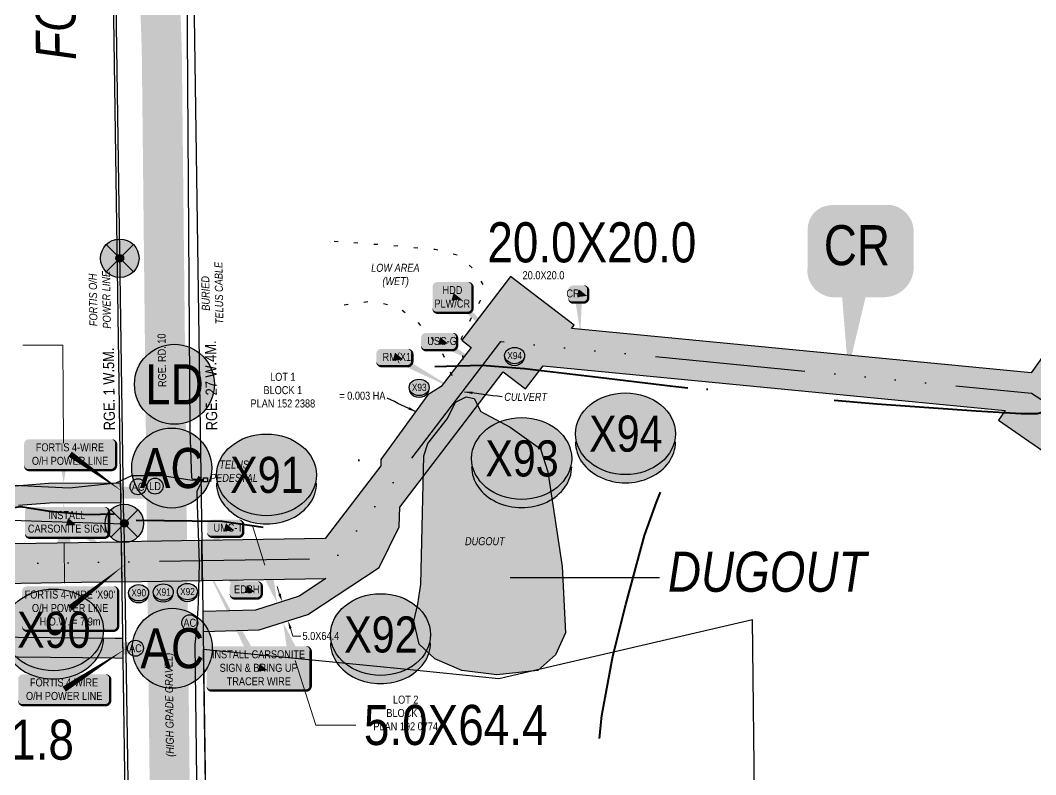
# Model space of a CAD drawing. Extents: x 57693 to 70573, y 5994359 to 6008381.
# Drawn here: x 65139.3 to 65392.9, y 5997313 to 5997501.2 of the extents above; entities that cross this region are included whole.
import ezdxf
from ezdxf.enums import TextEntityAlignment as Align

# ---------------------------------------------------------------- set-up
doc = ezdxf.new("R2010")
doc.units = 0
doc.header["$LTSCALE"] = 5
doc.header["$PDSIZE"] = -3
for name, pattern in [('COOP2', [10, 5, -1, 0, -1, 0, -1, 0, -1, 0, -1]), ('DASHDOT', [25.4, 12.7, -6.35, 0, -6.35]), ('foc-TOPO', [1, 0.2, -0.8])]:
    doc.linetypes.add(name, pattern=pattern)
doc.layers.get('Defpoints').update_dxf_attribs({"color": 9})
for name, color, linetype, lineweight in [('AS-GENERAL', 48, 'Continuous', 18), ('AS-RECON EXISTING', 151, 'DASHDOT', 40), ('P-APEX RECON-TWS-T', 104, 'Continuous', 9), ('P-APEX RECON-TWS-T-1000', 104, 'Continuous', 9), ('T-TEXT-1000', 48, 'Continuous', 18)]:
    doc.layers.add(name, color=color, linetype=linetype, lineweight=lineweight)
for name, color, linetype in [('AS-POWER', 104, 'foc-POWER'), ('AS-POWER-EXISTING-PP', 72, 'Continuous'), ('AS-POWER-EXISTING-PP-1000', 72, 'Continuous'), ('AS-POWER-T', 104, 'Continuous'), ('AS-POWER-T-1000', 104, 'Continuous'), ('AS-ROADS', 254, 'Continuous'), ('AS-TELEPHONE', 224, 'foc-TEL'), ('AS-TELEPHONE-T-1000', 224, 'Continuous'), ('CG-NOTES', 7, 'Continuous'), ('CG-NOTES-1000', 7, 'Continuous'), ('D-TXT-1000', 6, 'Continuous'), ('L-ROAD-T-1000', 7, 'Continuous'), ('L-SEC', 7, 'Continuous'), ('L-TITLEDB', 4, 'Continuous'), ('L-TITLEDB-T-1000', 4, 'Continuous'), ('P-APEX RECON PAY ITEMS', 240, 'Continuous'), ('P-APEX RECON PAY ITEMS-1000', 240, 'Continuous'), ('P-APEX RECON-10m BUFFER', 51, 'COOP2'), ('P-APEX RECON-URBAN', 30, 'COOP2'), ('P-APEX RECON-WORK AREA', 104, 'Continuous'), ('P-CROSSINGS', 250, 'Continuous'), ('P-CROSSINGS-1000', 250, 'Continuous'), ('T-LOW-AREA', 48, 'foc-TOPO'), ('T-WATER', 160, 'Continuous'), ('T-WATER-H', 133, 'Continuous'), ('T-WATER-T', 170, 'Continuous'), ('T-WATER-T-1000', 170, 'Continuous')]:
    doc.layers.add(name, color=color, linetype=linetype)
doc.layers.add('P-APEX RECON-TO BE DRILLED-H', color=7, linetype='Continuous', true_color=0xffafe1)
doc.styles.add('1.8', font='ARIALN.TTF', dxfattribs={"height": 2})
doc.styles.add('175L', font='ARIALN.TTF', dxfattribs={"height": 10})
doc.styles.add('80', font='ARIALN.TTF', dxfattribs={"height": 10})
doc.styles.add('80CG', font='ARIALN.TTF', dxfattribs={"height": 10})
doc.styles.add('80L', font='ARIALN.TTF', dxfattribs={"height": 10})
doc.styles.add('80LS', font='ARIALNI.TTF', dxfattribs={"height": 10})
doc.styles.add('Crossing', font='ARIALN.TTF', dxfattribs={"height": 10})
doc.styles.add('foc-LtypeFont', font='ARIALN.TTF', dxfattribs={"height": 7.35})
doc.linetypes.add('foc-POWER', pattern='A,6,-1,["P",foc-LtypeFont,S=0.2,R=0,X=-0.625,Y=-0.75],-1.24,4', length=12.24)
doc.linetypes.add('foc-POWER-NOLINE', pattern='A,0,-4,["P",foc-LtypeFont,S=0.2,R=0,X=-0.625,Y=-0.75],-8.24', length=12.24)
doc.linetypes.add('foc-TEL', pattern='A,2,-1,["T",foc-LtypeFont,S=0.2,R=0,X=-0.425,Y=-0.75],-1.24,8', length=12.24)
doc.dimstyles.new('Compass 1 000', dxfattribs={"dimtxt": 1.8, "dimasz": 2, "dimexe": 0.2, "dimexo": 0.0625, "dimgap": 0.5, "dimtad": 0, "dimtih": 1, "dimtoh": 1, "dimzin": 0, "dimdsep": 46, "dimtxsty": '1.8', "dimcen": 0.1, "dimse1": 1, "dimse2": 1, "dimclrd": 256, "dimclrt": 256, "dimaunit": 1, "dimadec": 4, "dimazin": 0, "dimtfac": 0.06, "dimtofl": 0, "dimtmove": 0, "dimatfit": 0, "dimfxl": 0.2, "dimtolj": 1, "dimtzin": 0, "dimlwd": -1, "dimarcsym": 0})
doc.dimstyles.new('Compass 5 000', dxfattribs={"dimscale": 5, "dimtxt": 9, "dimasz": 2, "dimexe": 0.2, "dimexo": 0.0625, "dimgap": 0.5, "dimtad": 0, "dimtih": 1, "dimtoh": 1, "dimzin": 0, "dimdsep": 46, "dimtxsty": '80CG', "dimcen": 0.1, "dimse1": 1, "dimse2": 1, "dimclrd": 256, "dimclrt": 256, "dimaunit": 1, "dimadec": 4, "dimazin": 0, "dimtfac": 0.06, "dimtofl": 0, "dimtmove": 0, "dimatfit": 1, "dimfxl": 0.2, "dimtolj": 1, "dimtzin": 0, "dimlwd": -1, "dimarcsym": 0})

# ---------------------------------------------------------------- blocks, each defined once
blk = doc.blocks.new('POWERPOLE')
h = blk.add_hatch(color=255)
edge = h.paths.add_edge_path()
edge.add_arc((0, 0), 0.96, 0, 360)
at = {"linetype": 'Continuous'}
for p, q in [((0.679, -0.679), (-0.679, 0.679)), ((-0.679, -0.679), (0.679, 0.679))]:
    blk.add_line(p, q, dxfattribs=at)
blk.add_circle((0, 0), 0.96, dxfattribs=at)
blk = doc.blocks.new('*U1187')
h = blk.add_hatch(color=255)
h.dxf.hatch_style = 1
edge = h.paths.add_edge_path()
edge.add_arc((0, 0), 9.99, 0, 360)
at = {"color": 170}
blk.add_circle((0, 0), 9.99, dxfattribs=at)
at = {"color": 170, "style": '175L'}
blk.add_text('AC', height=10, dxfattribs=at).set_placement((0, 0), align=Align.MIDDLE_CENTER)
blk = doc.blocks.new('*U2007')
at = {"true_color": 0xffffa8}
h = blk.add_hatch(color=51, dxfattribs=at)
edge = h.paths.add_edge_path()
edge.add_line((-6.5, -11.5), (6.5, -11.5))
edge.add_arc((6.5, -5.5), 6, 270, 360)
edge.add_line((12.5, -5.5), (12.5, 4))
edge.add_arc((6.5, 4), 6, 0, 90)
edge.add_line((6.5, 10), (-6.5, 10))
edge.add_arc((-6.5, 4), 6, 90, 180)
edge.add_line((-12.5, 4), (-12.5, -5.5))
edge.add_arc((-6.5, -5.5), 6, 180, 270)
at = {"color": 240, "flags": 128}
blk.add_lwpolyline([(-6.5, -11.5, 3, 3, 0), (6.5, -11.5, 3, 3, 0.414214), (12.5, -5.5, 3, 3, 0), (12.5, 4, 3, 0, 0.414214), (6.5, 10, 0, 0, 0), (-6.5, 10, 0, 0, 0.414214), (-12.5, 4, 0, 0, 0), (-12.5, -5.5, 0, 3, 0.414214)], format="xyseb", close=True, dxfattribs=at)
for points in [[(-2.39, -31.24, 0, 10, 0), (0, 0, 5, 5, 0)], [(11.03, -3.01, 0, 10, 0), (0, 0, 5, 5, 0)]]:
    blk.add_lwpolyline(points, format="xyseb", dxfattribs=at)
at = {"color": 4, "style": '80'}
blk.add_attdef('OTHER_001', (-14.7, -5), '', height=10, dxfattribs=at)
blk = doc.blocks.new('*D2010')
at = {"layer": 'Defpoints', "color": 0, "transparency": 16777216}
for p in [(65202.88, 5997355.58), (65204.39, 5997350.82), (65204.96, 5997351)]:
    blk.add_point(p, dxfattribs=at)
at = {"layer": 'P-APEX RECON-TWS-T', "transparency": 16777216}
for p, q in [((65200.42, 5997365.29), (65197.39, 5997374.82)), ((65207.99, 5997341.47), (65213.13, 5997325.32)), ((65213.13, 5997325.32), (65223.13, 5997325.32))]:
    blk.add_line(p, q, dxfattribs=at)
for points in [[(65202.01, 5997365.8), (65198.83, 5997364.79), (65203.45, 5997355.76)], [(65209.58, 5997341.98), (65206.4, 5997340.97), (65204.96, 5997351)]]:
    blk.add_solid(points, dxfattribs=at)
at = {"layer": 'P-APEX RECON-TWS-T', "transparency": 16777216, "insert": (65248.05, 5997325.32), "char_height": 10, "attachment_point": 5, "style": '80CG'}
blk.add_mtext('\\A1;5.0X64.4', dxfattribs=at)
blk = doc.blocks.new('*D2011')
at = {"layer": 'Defpoints', "color": 0, "transparency": 16777216}
for p in [(65087.2, 5997346.63), (65087.31, 5997341.64), (65088.01, 5997341.65)]:
    blk.add_point(p, dxfattribs=at)
at = {"layer": 'P-APEX RECON-TWS-T', "transparency": 16777216}
for p, q in [((65087.67, 5997356.64), (65087.44, 5997366.64)), ((65088.23, 5997331.65), (65088.46, 5997321.66)), ((65088.46, 5997321.66), (65098.46, 5997321.66))]:
    blk.add_line(p, q, dxfattribs=at)
for points in [[(65089.34, 5997356.68), (65086, 5997356.61), (65087.89, 5997346.65)], [(65089.9, 5997331.69), (65086.57, 5997331.62), (65088.01, 5997341.65)]]:
    blk.add_solid(points, dxfattribs=at)
at = {"layer": 'P-APEX RECON-TWS-T', "transparency": 16777216, "insert": (65126.59, 5997321.66), "char_height": 10, "attachment_point": 5, "style": '80CG'}
blk.add_mtext('\\A1;5.0X201.8', dxfattribs=at)
blk = doc.blocks.new('*D2012')
at = {"layer": 'Defpoints', "color": 0, "transparency": 16777216}
for p in [(65150.15, 5997385.73), (65150.94, 5997385.74), (65150.97, 5997380.74)]:
    blk.add_point(p, dxfattribs=at)
at = {"layer": 'P-APEX RECON-TWS-T', "transparency": 16777216}
for p, q in [((65149.91, 5997420.19), (65139.91, 5997420.19)), ((65150.08, 5997395.73), (65149.91, 5997420.19)), ((65150.25, 5997370.73), (65150.32, 5997360.73))]:
    blk.add_line(p, q, dxfattribs=at)
for points in [[(65151.75, 5997395.74), (65148.41, 5997395.72), (65150.15, 5997385.73)], [(65151.92, 5997370.75), (65148.58, 5997370.72), (65150.18, 5997380.73)]]:
    blk.add_solid(points, dxfattribs=at)
at = {"layer": 'P-APEX RECON-TWS-T', "transparency": 16777216, "insert": (65114.97, 5997420.19), "char_height": 10, "attachment_point": 5, "style": '80CG'}
blk.add_mtext('\\A1;5.0X81.8', dxfattribs=at)
blk = doc.blocks.new('*U2013')
at = {"true_color": 0xffffa8}
h = blk.add_hatch(color=51, dxfattribs=at)
edge = h.paths.add_edge_path()
edge.add_line((-19, -20), (19, -20))
edge.add_arc((19, -14), 6, 270, 360)
edge.add_line((25, -14), (25, 12.5))
edge.add_arc((19, 12.5), 6, 0, 90)
edge.add_line((19, 18.5), (-19, 18.5))
edge.add_arc((-19, 12.5), 6, 90, 180)
edge.add_line((-25, 12.5), (-25, -14))
edge.add_arc((-19, -14), 6, 180, 270)
at = {"color": 240, "flags": 128}
blk.add_lwpolyline([(-19, -20, 3, 3, 0), (19, -20, 3, 3, 0.414214), (25, -14, 3, 3, 0), (25, 12.5, 3, 0, 0.414214), (19, 18.5, 0, 0, 0), (-19, 18.5, 0, 0, 0.414214), (-25, 12.5, 0, 0, 0), (-25, -14, 0, 3, 0.414214)], format="xyseb", close=True, dxfattribs=at)
for points in [[(60.3, -55.9, 0, 10, 0), (0, 0, 5, 5, 0)], [(11, -3, 0, 10, 0), (0, 0, 5, 5, 0)]]:
    blk.add_lwpolyline(points, format="xyseb", dxfattribs=at)
at = {"color": 4, "style": '80'}
blk.add_attdef('OTHER_001', (-14.7, -5), '', height=10, dxfattribs=at)
blk = doc.blocks.new('*U2014')
at = {"true_color": 0xffffa8}
h = blk.add_hatch(color=51, dxfattribs=at)
edge = h.paths.add_edge_path()
edge.add_line((-6.5, -11.5), (6.5, -11.5))
edge.add_arc((6.5, -5.5), 6, 270, 360)
edge.add_line((12.5, -5.5), (12.5, 4))
edge.add_arc((6.5, 4), 6, 0, 90)
edge.add_line((6.5, 10), (-6.5, 10))
edge.add_arc((-6.5, 4), 6, 90, 180)
edge.add_line((-12.5, 4), (-12.5, -5.5))
edge.add_arc((-6.5, -5.5), 6, 180, 270)
at = {"color": 240, "flags": 128}
blk.add_lwpolyline([(-6.5, -11.5, 3, 3, 0), (6.5, -11.5, 3, 3, 0.414214), (12.5, -5.5, 3, 3, 0), (12.5, 4, 3, 0, 0.414214), (6.5, 10, 0, 0, 0), (-6.5, 10, 0, 0, 0.414214), (-12.5, 4, 0, 0, 0), (-12.5, -5.5, 0, 3, 0.414214)], format="xyseb", close=True, dxfattribs=at)
for points in [[(2.7, -49.1, 0, 10, 0), (0, 0, 5, 5, 0)], [(11, -3, 0, 10, 0), (0, 0, 5, 5, 0)]]:
    blk.add_lwpolyline(points, format="xyseb", dxfattribs=at)
at = {"color": 4, "style": '80'}
blk.add_attdef('OTHER_001', (-14.7, -5), '', height=10, dxfattribs=at)
blk = doc.blocks.new('*U2015')
at = {"true_color": 0xffffa8}
h = blk.add_hatch(color=51, dxfattribs=at)
edge = h.paths.add_edge_path()
edge.add_line((-16.5, -11.5), (16.5, -11.5))
edge.add_arc((16.5, -5.5), 6, 270, 360)
edge.add_line((22.5, -5.5), (22.5, 4))
edge.add_arc((16.5, 4), 6, 0, 90)
edge.add_line((16.5, 10), (-16.5, 10))
edge.add_arc((-16.5, 4), 6, 90, 180)
edge.add_line((-22.5, 4), (-22.5, -5.5))
edge.add_arc((-16.5, -5.5), 6, 180, 270)
at = {"color": 240, "flags": 128}
blk.add_lwpolyline([(-16.5, -11.5, 3, 3, 0), (16.5, -11.5, 3, 3, 0.414214), (22.5, -5.5, 3, 3, 0), (22.5, 4, 3, 0, 0.414214), (16.5, 10, 0, 0, 0), (-16.5, 10, 0, 0, 0.414214), (-22.5, 4, 0, 0, 0), (-22.5, -5.5, 0, 3, 0.414214)], format="xyseb", close=True, dxfattribs=at)
for points in [[(54.3, -30.7, 0, 10, 0), (0, 0, 5, 5, 0)], [(11, -3, 0, 10, 0), (0, 0, 5, 5, 0)]]:
    blk.add_lwpolyline(points, format="xyseb", dxfattribs=at)
at = {"color": 4, "style": '80'}
blk.add_attdef('OTHER_001', (-14.7, -5), '', height=10, dxfattribs=at)
blk = doc.blocks.new('*U2016')
at = {"true_color": 0xffffa8}
h = blk.add_hatch(color=51, dxfattribs=at)
edge = h.paths.add_edge_path()
edge.add_line((-16.5, -11.5), (16.5, -11.5))
edge.add_arc((16.5, -5.5), 6, 270, 360)
edge.add_line((22.5, -5.5), (22.5, 4))
edge.add_arc((16.5, 4), 6, 0, 90)
edge.add_line((16.5, 10), (-16.5, 10))
edge.add_arc((-16.5, 4), 6, 90, 180)
edge.add_line((-22.5, 4), (-22.5, -5.5))
edge.add_arc((-16.5, -5.5), 6, 180, 270)
at = {"color": 240, "flags": 128}
blk.add_lwpolyline([(-16.5, -11.5, 3, 3, 0), (16.5, -11.5, 3, 3, 0.414214), (22.5, -5.5, 3, 3, 0), (22.5, 4, 3, 0, 0.414214), (16.5, 10, 0, 0, 0), (-16.5, 10, 0, 0, 0.414214), (-22.5, 4, 0, 0, 0), (-22.5, -5.5, 0, 3, 0.414214)], format="xyseb", close=True, dxfattribs=at)
for points in [[(77.4, -41.5, 0, 10, 0), (0, 0, 5, 5, 0)], [(11, -3, 0, 10, 0), (0, 0, 5, 5, 0)]]:
    blk.add_lwpolyline(points, format="xyseb", dxfattribs=at)
at = {"color": 4, "style": '80'}
blk.add_attdef('OTHER_001', (-14.7, -5), '', height=10, dxfattribs=at)
blk = doc.blocks.new('*U2017')
at = {"true_color": 0xffffa8}
h = blk.add_hatch(color=51, dxfattribs=at)
edge = h.paths.add_edge_path()
edge.add_line((-14, -11.5), (14, -11.5))
edge.add_arc((14, -5.5), 6, 270, 360)
edge.add_line((20, -5.5), (20, 4))
edge.add_arc((14, 4), 6, 0, 90)
edge.add_line((14, 10), (-14, 10))
edge.add_arc((-14, 4), 6, 90, 180)
edge.add_line((-20, 4), (-20, -5.5))
edge.add_arc((-14, -5.5), 6, 180, 270)
at = {"color": 240, "flags": 128}
for points in [[(-53.9, 35.9, 0, 10, 0), (0, 0, 5, 5, 0)], [(11, -3, 0, 10, 0), (0, 0, 5, 5, 0)]]:
    blk.add_lwpolyline(points, format="xyseb", dxfattribs=at)
blk.add_lwpolyline([(-14, -11.5, 3, 3, 0), (14, -11.5, 3, 3, 0.414214), (20, -5.5, 3, 3, 0), (20, 4, 3, 0, 0.414214), (14, 10, 0, 0, 0), (-14, 10, 0, 0, 0.414214), (-20, 4, 0, 0, 0), (-20, -5.5, 0, 3, 0.414214)], format="xyseb", close=True, dxfattribs=at)
at = {"color": 4, "style": '80'}
blk.add_attdef('OTHER_001', (-14.7, -5), '', height=10, dxfattribs=at)
blk = doc.blocks.new('*U2018')
at = {"true_color": 0xffffa8}
h = blk.add_hatch(color=51, dxfattribs=at)
edge = h.paths.add_edge_path()
edge.add_line((-16.5, -11.5), (16.5, -11.5))
edge.add_arc((16.5, -5.5), 6, 270, 360)
edge.add_line((22.5, -5.5), (22.5, 4))
edge.add_arc((16.5, 4), 6, 0, 90)
edge.add_line((16.5, 10), (-16.5, 10))
edge.add_arc((-16.5, 4), 6, 90, 180)
edge.add_line((-22.5, 4), (-22.5, -5.5))
edge.add_arc((-16.5, -5.5), 6, 180, 270)
at = {"color": 240, "flags": 128}
for points in [[(-32.1, -41.1, 0, 10, 0), (0, 0, 5, 5, 0)], [(11, -3, 0, 10, 0), (0, 0, 5, 5, 0)]]:
    blk.add_lwpolyline(points, format="xyseb", dxfattribs=at)
blk.add_lwpolyline([(-16.5, -11.5, 3, 3, 0), (16.5, -11.5, 3, 3, 0.414214), (22.5, -5.5, 3, 3, 0), (22.5, 4, 3, 0, 0.414214), (16.5, 10, 0, 0, 0), (-16.5, 10, 0, 0, 0.414214), (-22.5, 4, 0, 0, 0), (-22.5, -5.5, 0, 3, 0.414214)], format="xyseb", close=True, dxfattribs=at)
at = {"color": 4, "style": '80'}
blk.add_attdef('OTHER_001', (-14.7, -5), '', height=10, dxfattribs=at)
blk = doc.blocks.new('*U2019')
at = {"true_color": 0xffffa8}
h = blk.add_hatch(color=51, dxfattribs=at)
edge = h.paths.add_edge_path()
edge.add_line((-46.5, -20), (46.5, -20))
edge.add_arc((46.5, -14), 6, 270, 360)
edge.add_line((52.5, -14), (52.5, 12.5))
edge.add_arc((46.5, 12.5), 6, 0, 90)
edge.add_line((46.5, 18.5), (-46.5, 18.5))
edge.add_arc((-46.5, 12.5), 6, 90, 180)
edge.add_line((-52.5, 12.5), (-52.5, -14))
edge.add_arc((-46.5, -14), 6, 180, 270)
at = {"color": 240, "flags": 128}
blk.add_lwpolyline([(-46.5, -20, 3, 3, 0), (46.5, -20, 3, 3, 0.414214), (52.5, -14, 3, 3, 0), (52.5, 12.5, 3, 0, 0.414214), (46.5, 18.5, 0, 0, 0), (-46.5, 18.5, 0, 0, 0.414214), (-52.5, 12.5, 0, 0, 0), (-52.5, -14, 0, 3, 0.414214)], format="xyseb", close=True, dxfattribs=at)
for points in [[(67.7, -49.8, 0, 10, 0), (0, 0, 5, 5, 0)], [(11, -3, 0, 10, 0), (0, 0, 5, 5, 0)]]:
    blk.add_lwpolyline(points, format="xyseb", dxfattribs=at)
at = {"color": 4, "style": '80'}
blk.add_attdef('OTHER_001', (-14.7, -5), '', height=10, dxfattribs=at)
blk = doc.blocks.new('*U2020')
h = blk.add_hatch(color=255)
edge = h.paths.add_edge_path()
edge.add_line((-54, -28.5), (54, -28.5))
edge.add_arc((54, -22.5), 6, 270, 360)
edge.add_line((60, -22.5), (60, 21))
edge.add_arc((54, 21), 6, 0, 90)
edge.add_line((54, 27), (-54, 27))
edge.add_arc((-54, 21), 6, 90, 180)
edge.add_line((-60, 21), (-60, -22.5))
edge.add_arc((-54, -22.5), 6, 180, 270)
at = {"color": 104, "flags": 128}
blk.add_lwpolyline([(69.2, 54.7, 0, 7.5, 0), (0, 0, 0, 0, 0)], format="xyseb", dxfattribs=at)
blk.add_lwpolyline([(-54, -28.5, 3, 3, 0), (54, -28.5, 3, 3, 0.414214), (60, -22.5, 3, 3, 0), (60, 21, 3, 0, 0.414214), (54, 27, 0, 0, 0), (-54, 27, 0, 0, 0.414214), (-60, 21, 0, 0, 0), (-60, -22.5, 0, 3, 0.414214)], format="xyseb", close=True, dxfattribs=at)
at = {"color": 104, "style": '80'}
blk.add_attdef('ENTER_TEXT_001', (-26.8, -4.9), '', height=10, dxfattribs=at)
blk = doc.blocks.new('*D2029')
at = {"layer": 'Defpoints', "color": 0, "transparency": 16777216}
for p in [(65205.86, 5997356.53), (65206.18, 5997351.39), (65207.37, 5997351.77)]:
    blk.add_point(p, dxfattribs=at)
at = {"layer": 'P-APEX RECON-TWS-T-1000', "transparency": 16777216}
for p, q in [((65204.06, 5997358.06), (65203.45, 5997359.96)), ((65206.78, 5997349.48), (65207.39, 5997347.58)), ((65207.39, 5997347.58), (65209.39, 5997347.58))]:
    blk.add_line(p, q, dxfattribs=at)
for points in [[(65204.38, 5997358.16), (65203.74, 5997357.95), (65204.66, 5997356.15)], [(65207.1, 5997349.58), (65206.47, 5997349.38), (65206.18, 5997351.39)]]:
    blk.add_solid(points, dxfattribs=at)
at = {"layer": 'P-APEX RECON-TWS-T-1000', "transparency": 16777216, "insert": (65214.37, 5997347.58), "char_height": 2, "attachment_point": 5, "style": '1.8'}
blk.add_mtext('\\A1;5.0X64.4', dxfattribs=at)
blk = doc.blocks.new('*U2030')
h = blk.add_hatch(color=255)
edge = h.paths.add_edge_path()
edge.add_line((-51.5, -20), (51.5, -20))
edge.add_arc((51.5, -14), 6, 270, 360)
edge.add_line((57.5, -14), (57.5, 12.5))
edge.add_arc((51.5, 12.5), 6, 0, 90)
edge.add_line((51.5, 18.5), (-51.5, 18.5))
edge.add_arc((-51.5, 12.5), 6, 90, 180)
edge.add_line((-57.5, 12.5), (-57.5, -14))
edge.add_arc((-51.5, -14), 6, 180, 270)
at = {"color": 104, "flags": 128}
blk.add_lwpolyline([(77.6, 50.9, 0, 7.5, 0), (0, 0, 0, 0, 0)], format="xyseb", dxfattribs=at)
blk.add_lwpolyline([(-51.5, -20, 3, 3, 0), (51.5, -20, 3, 3, 0.414214), (57.5, -14, 3, 3, 0), (57.5, 12.5, 3, 0, 0.414214), (51.5, 18.5, 0, 0, 0), (-51.5, 18.5, 0, 0, 0.414214), (-57.5, 12.5, 0, 0, 0), (-57.5, -14, 0, 3, 0.414214)], format="xyseb", close=True, dxfattribs=at)
at = {"color": 104, "style": '80'}
blk.add_attdef('ENTER_TEXT_001', (-26.8, -4.9), '', height=10, dxfattribs=at)
blk = doc.blocks.new('*U2031')
h = blk.add_hatch(color=255)
edge = h.paths.add_edge_path()
edge.add_line((-51.5, -20), (51.5, -20))
edge.add_arc((51.5, -14), 6, 270, 360)
edge.add_line((57.5, -14), (57.5, 12.5))
edge.add_arc((51.5, 12.5), 6, 0, 90)
edge.add_line((51.5, 18.5), (-51.5, 18.5))
edge.add_arc((-51.5, 12.5), 6, 90, 180)
edge.add_line((-57.5, 12.5), (-57.5, -14))
edge.add_arc((-51.5, -14), 6, 180, 270)
at = {"color": 104, "flags": 128}
blk.add_lwpolyline([(-51.5, -20, 3, 3, 0), (51.5, -20, 3, 3, 0.414214), (57.5, -14, 3, 3, 0), (57.5, 12.5, 3, 0, 0.414214), (51.5, 18.5, 0, 0, 0), (-51.5, 18.5, 0, 0, 0.414214), (-57.5, 12.5, 0, 0, 0), (-57.5, -14, 0, 3, 0.414214)], format="xyseb", close=True, dxfattribs=at)
blk.add_lwpolyline([(66.4, -47.4, 0, 7.5, 0), (0, 0, 0, 0, 0)], format="xyseb", dxfattribs=at)
at = {"color": 104, "style": '80'}
blk.add_attdef('ENTER_TEXT_001', (-26.8, -4.9), '', height=10, dxfattribs=at)
blk = doc.blocks.new('xing2')
h = blk.add_hatch(color=50)
h.dxf.hatch_style = 1
edge = h.paths.add_edge_path()
edge.add_ellipse((0, 0), major_axis=(-12.5, 0), ratio=0.816297, start_angle=0, end_angle=360)
h = blk.add_hatch(color=250)
h.dxf.hatch_style = 1
edge = h.paths.add_edge_path()
edge.add_ellipse((0, -2.05), major_axis=(-12.5, 0), ratio=0.816297, start_angle=0, end_angle=180)
edge.add_line((12.5, -2.05), (12.5, 0))
edge.add_ellipse((0, 0), major_axis=(-12.5, 0), ratio=0.816297, start_angle=0, end_angle=180, ccw=False)
edge.add_line((-12.5, 0), (-12.5, -2.05))
at = {"color": 250}
blk.add_ellipse((0, 0), major_axis=(-12.5, 0), ratio=0.816297, dxfattribs=at)
blk.add_ellipse((0, -2.05), major_axis=(-12.5, 0), ratio=0.816297, start_param=0, end_param=3.141593, dxfattribs=at)
at = {"color": 250, "style": 'Crossing'}
blk.add_attdef('CROSSING', text='', height=9, dxfattribs=at).set_placement((0.09, 0.02), align=Align.MIDDLE_CENTER)
at = {"color": 250, "style": 'Crossing', "flags": 1}
for tag, p in [('OWNER', (0.09, -12.49)), ('DESCRIPTION', (0.09, -25.77)), ('LOCATION', (0.09, -39.3)), ('DWG_REF', (0.09, -52.84))]:
    blk.add_attdef(tag, text='', height=9, dxfattribs=at).set_placement(p, align=Align.MIDDLE_CENTER)
blk = doc.blocks.new('LD Access_Point')
h = blk.add_hatch(color=255)
h.dxf.hatch_style = 1
edge = h.paths.add_edge_path()
edge.add_arc((0, 0), 9.99, 0, 360)
at = {"color": 170}
blk.add_circle((0, 0), 9.99, dxfattribs=at)
at = {"color": 170, "style": '175L'}
blk.add_text('LD', height=10, dxfattribs=at).set_placement((0, 0), align=Align.MIDDLE_CENTER)
blk = doc.blocks.new('*U2155')
at = {"true_color": 0xffffa8}
h = blk.add_hatch(color=51, dxfattribs=at)
edge = h.paths.add_edge_path()
edge.add_line((-59, -28.5), (59, -28.5))
edge.add_arc((59, -22.5), 6, 270, 360)
edge.add_line((65, -22.5), (65, 21))
edge.add_arc((59, 21), 6, 360, 450)
edge.add_line((59, 27), (-59, 27))
edge.add_arc((-59, 21), 6, 90, 180)
edge.add_line((-65, 21), (-65, -22.5))
edge.add_arc((-59, -22.5), 6, 180, 270)
at = {"color": 240, "flags": 128}
for points in [[(-69.9, 133.9, 0, 10, 0), (0, 0, 5, 5, 0)], [(11, -3, 0, 10, 0), (0, 0, 5, 5, 0)]]:
    blk.add_lwpolyline(points, format="xyseb", dxfattribs=at)
blk.add_lwpolyline([(-59, -28.5, 3, 3, 0), (59, -28.5, 3, 3, 0.414214), (65, -22.5, 3, 3, 0), (65, 21, 3, 0, 0.414214), (59, 27, 0, 0, 0), (-59, 27, 0, 0, 0.414214), (-65, 21, 0, 0, 0), (-65, -22.5, 0, 3, 0.414214)], format="xyseb", close=True, dxfattribs=at)
at = {"color": 4, "style": '80'}
blk.add_attdef('OTHER_001', (-14.7, -5), '', height=10, dxfattribs=at)

msp = doc.modelspace()

# ---------------------------------------------------------------- hatches: boundary and pattern name
at = {"layer": 'P-APEX RECON-10m BUFFER'}
h = msp.add_hatch(color=256, dxfattribs=at)
h.dxf.hatch_style = 1
h.paths.add_polyline_path([(65330.483, 5997216.982), (65340.529, 5997217.278), (65340.692, 5997211.75), (65360.668, 5997212.338), (65360.505, 5997217.864), (65397.101, 5997218.937), (65397.257, 5997213.626), (65417.234, 5997214.214), (65416.646, 5997234.19), (65412.13, 5997234.057), (65408.231, 5997401.823), (65411.422, 5997406.435), (65394.967, 5997417.835), (65391.771, 5997413.226), (65277.005, 5997424.35), (65277.601, 5997425.13), (65261.719, 5997437.261), (65249.588, 5997421.38), (65251.919, 5997419.599), (65244.451, 5997409.823), (65241.117, 5997407.763), (65229.375, 5997391.595), (65229.334, 5997390.034), (65215.478, 5997371.895), (65184.624, 5997371.405), (65184.77, 5997361.413), (65215.634, 5997361.903), (65208.935, 5997357.506), (65198.087, 5997354.059), (65184.882, 5997353.683), (65184.955, 5997348.687), (65198.931, 5997349.084), (65211.103, 5997352.953), (65228.972, 5997364.681), (65233.938, 5997374.848), (65234.066, 5997379.767), (65259.86, 5997413.533), (65265.469, 5997409.248), (65269.865, 5997415.002), (65385.246, 5997403.819), (65383.605, 5997401.452), (65400.077, 5997390.04), (65403.396, 5997394.836), (65407.135, 5997233.91), (65396.669, 5997233.602), (65396.807, 5997228.925), (65360.211, 5997227.852), (65360.08, 5997232.314), (65340.104, 5997231.726), (65340.167, 5997229.572), (65341.341, 5997223.217), (65329.341, 5997222.46)])
h = msp.add_hatch(color=256, dxfattribs=at)
h.dxf.hatch_style = 1
h.paths.add_polyline_path([(65164.945, 5997342.008), (65162.945, 5997342.044), (65122.607, 5997342.433), (65069.164, 5997341.225), (65038.367, 5997340.442), (65025.931, 5997343.488), (65019.098, 5997349.183), (65016.037, 5997359.902), (65023.508, 5997368.853), (65036.022, 5997371.039), (65045.087, 5997372.904), (65053.062, 5997376.189), (65029.975, 5997391.769), (65035.565, 5997400.051), (65080.339, 5997369.836), (65085.045, 5997369.893), (65107.334, 5997374.021), (65124.458, 5997381.665), (65138.023, 5997385.092), (65146.386, 5997385.705), (65164.307, 5997385.828), (65164.38, 5997380.832), (65146.586, 5997380.71), (65138.823, 5997380.141), (65126.1, 5997376.927), (65111.117, 5997370.238), (65164.522, 5997371.085), (65164.667, 5997361.094), (65104.209, 5997360.134), (65077.338, 5997359.806), (65058.034, 5997372.833), (65046.555, 5997368.105), (65036.955, 5997366.13), (65026.171, 5997364.246), (65021.567, 5997358.731), (65023.479, 5997352.035), (65028.242, 5997348.066), (65038.908, 5997345.454), (65069.044, 5997346.22), (65122.575, 5997347.43), (65163.014, 5997347.04), (65164.872, 5997347.006)])
h = msp.add_hatch(color=256, dxfattribs=at)
h.dxf.hatch_style = 1
h.paths.add_polyline_path([(65164.667, 5997361.094), (65184.77, 5997361.413), (65184.624, 5997371.405), (65164.522, 5997371.085)])
at = {"layer": 'P-APEX RECON-TO BE DRILLED-H'}
h = msp.add_hatch(color=256, dxfattribs=at)
h.dxf.hatch_style = 1
h.paths.add_polyline_path([(65255.34, 5997424.078), (65263.281, 5997418.012), (65220.479, 5997361.98), (65077.338, 5997359.806), (65029.975, 5997391.769), (65035.565, 5997400.051), (65080.464, 5997369.751), (65215.478, 5997371.895)])
at = {"layer": 'T-WATER-H'}
h = msp.add_hatch(color=256, dxfattribs=at)
h.dxf.hatch_style = 1
h.paths.add_polyline_path([(65239.303, 5997360.551), (65240.065, 5997392.522), (65241.096, 5997395.58), (65245.968, 5997401.836), (65248.023, 5997405.968), (65250.626, 5997407.274), (65252.625, 5997406.807), (65254.316, 5997403.58), (65261.633, 5997399.694), (65269.181, 5997394.253), (65271.087, 5997388.525), (65274.61, 5997364.958), (65275.492, 5997348.355), (65272.993, 5997342.919), (65268.582, 5997338.952), (65258.291, 5997337.923), (65249.616, 5997338.952), (65242.854, 5997341.89), (65238.884, 5997345.563), (65237.561, 5997351.294), (65238.59, 5997355.555)])

# ---------------------------------------------------------------- linework, layer by layer
at = {"layer": 'AS-GENERAL', "const_width": 1.999, "flags": 128}
msp.add_lwpolyline([(65248.489, 5997412.871), (65249.696, 5997407.082)], dxfattribs=at)
at = {"layer": 'AS-POWER', "flags": 128}
for points in [[(65165.137, 5997375.603), (65158.191, 5997850.404), (65157.191, 5997921.381)], [(65105.343, 5997377.561), (65134.374, 5997376.601), (65165.137, 5997375.603)], [(65178.289, 5996458.059), (65166.362, 5997306.064), (65165.285, 5997375.682)]]:
    msp.add_lwpolyline(points, dxfattribs=at)
at = {"layer": 'AS-RECON EXISTING', "flags": 128}
for points in [[(65305.981, 5997409.432), (65302.262, 5997409.814), (65283.615, 5997412.099), (65265.217, 5997414.275), (65254.533, 5997415.071), (65242.541, 5997414.758), (65235.029, 5997412.176), (65230.742, 5997405.819), (65227.124, 5997398.148), (65223.576, 5997390.844), (65220.635, 5997384.136), (65218.371, 5997380.932), (65203.003, 5997374.223), (65189.744, 5997376.155), (65182.27, 5997376.229), (65168.243, 5997376.427)], [(65223.771, 5997213.661), (65232.112, 5997225.054), (65235.64, 5997234.532), (65239.801, 5997250.6), (65242.992, 5997262.861), (65245.663, 5997270.655), (65250.179, 5997278.154), (65255.523, 5997284.073), (65264.337, 5997292.11), (65271.446, 5997299.54), (65276.654, 5997305.565), (65281.795, 5997312.488), (65283.498, 5997317.668), (65284.528, 5997327.706), (65287.265, 5997342.545), (65290.517, 5997355.428), (65295.153, 5997372.703), (65298.176, 5997381.001), (65301.486, 5997389.43), (65302.907, 5997395.467), (65303.81, 5997401.306), (65304.814, 5997406.42), (65306.039, 5997409.447), (65309.063, 5997409.311), (65325.809, 5997407.859), (65353.227, 5997405.476), (65378.058, 5997403.75), (65389.256, 5997403.116), (65393.225, 5997403.109), (65396.772, 5997404.037), (65397.946, 5997404.307)], [(65118.171, 5997373.433), (65128.038, 5997377.576), (65132.784, 5997378.887), (65139.381, 5997379.857), (65146.694, 5997378.744), (65155.913, 5997377.894), (65162.769, 5997378.049)]]:
    msp.add_lwpolyline(points, dxfattribs=at)
at = {"layer": 'AS-ROADS', "flags": 128}
for points, const_width in [([(65173.004, 5997542.398), (65174.65, 5997493.519), (65180.885, 5996913.159), (65188.226, 5996337.611), (65200.055, 5995574.515), (65207.035, 5995169.985), (65207.035, 5995098.464), (65208.256, 5995051.621), (65209.964, 5994976.379), (65213.076, 5994623.323), (65218.919, 5994371.43)], 9.993), ([(65171.382, 5997383.378), (65146.486, 5997383.207), (65138.423, 5997382.616), (65125.279, 5997379.296), (65108.081, 5997371.618), (65099.727, 5997370.071)], 2.998), ([(65055.772, 5997374.603), (65045.821, 5997370.504), (65036.489, 5997368.584), (65024.839, 5997366.55), (65018.802, 5997359.317), (65021.289, 5997350.609), (65027.087, 5997345.777), (65038.637, 5997342.948), (65069.104, 5997343.722), (65122.591, 5997344.932), (65162.979, 5997344.542), (65172.803, 5997344.363)], 2.998)]:
    msp.add_lwpolyline(points, dxfattribs=dict(at, const_width=const_width))
at = {"layer": 'AS-TELEPHONE', "flags": 128}
for points in [[(65155.092, 5996451.196), (65157.316, 5996450.448), (65160.836, 5996450.178), (65166.81, 5996450.594), (65170.438, 5996450.229), (65180.683, 5996450.324), (65183.646, 5996450), (65192.156, 5996451.563), (65193.076, 5996452.634), (65193.483, 5996454.053), (65193.825, 5996456.857), (65194.053, 5996462.321), (65193.924, 5996467.591), (65182.972, 5997345.424), (65183.43, 5997349.241), (65183.814, 5997355.855), (65184.103, 5997365.658), (65183.729, 5997375.916), (65183.604, 5997380.142), (65183.484, 5997383.727), (65184.482, 5997385.823), (65185.065, 5997386.529), (65182.286, 5997386.726), (65182.11, 5997387.029), (65182.029, 5997389.329), (65181.729, 5997398.963), (65179.661, 5997707.559)], [(65098.675, 5997386.967), (65100.675, 5997385.705), (65103.347, 5997385.154), (65107.839, 5997384.493), (65115.887, 5997383.774), (65130.601, 5997385.589), (65151.578, 5997384.581), (65163.291, 5997385.841), (65167.163, 5997387.614), (65174.851, 5997387.668), (65182.24, 5997386.505), (65185.065, 5997386.529)]]:
    msp.add_lwpolyline(points, dxfattribs=at)
msp.add_lwpolyline([(65185.05, 5997387.05), (65186.05, 5997387.05), (65186.05, 5997386.05), (65185.05, 5997386.05)], close=True, dxfattribs=at)
at = {"layer": 'L-SEC', "flags": 128}
for points in [[(65179.732, 5997707.568), (65191.36, 5996908.582)], [(65159.629, 5997707.275), (65171.257, 5996908.289)]]:
    msp.add_lwpolyline(points, dxfattribs=at)
at = {"layer": 'L-TITLEDB'}
msp.add_lwpolyline([(65189.226, 5997055.211), (65239.121, 5997055.8), (65339.219, 5997056.982), (65358.896, 5997080.616), (65329.341, 5997222.46), (65341.341, 5997223.217), (65333.669, 5997264.751), (65323.195, 5997264.629), (65322.168, 5997351.625), (65258.85, 5997336.914), (65234.234, 5997339.35), (65185.02, 5997344.22)], close=True, dxfattribs=at)
at = {"layer": 'P-APEX RECON-URBAN', "ltscale": 1.5, "flags": 128}
msp.add_lwpolyline([(65032.77, 5997395.91), (65078.838, 5997364.821), (65104.139, 5997365.13), (65217.978, 5997366.937), (65259.31, 5997421.045), (65391.867, 5997408.197), (65397.946, 5997404.307)], dxfattribs=at)
at = {"layer": 'P-APEX RECON-WORK AREA', "flags": 128}
for points in [[(65394.967, 5997417.835), (65391.771, 5997413.226), (65277.005, 5997424.35), (65277.601, 5997425.13), (65261.719, 5997437.261), (65249.588, 5997421.38), (65251.919, 5997419.599), (65244.451, 5997409.823), (65241.117, 5997407.763), (65229.375, 5997391.595), (65229.334, 5997390.034), (65215.478, 5997371.895), (65184.624, 5997371.405), (65184.77, 5997361.413), (65215.634, 5997361.903), (65208.935, 5997357.506), (65198.087, 5997354.059), (65184.882, 5997353.683), (65184.955, 5997348.687), (65198.931, 5997349.084), (65211.103, 5997352.953), (65228.972, 5997364.681), (65233.938, 5997374.848), (65234.066, 5997379.767), (65259.86, 5997413.533), (65265.469, 5997409.248), (65269.865, 5997415.002), (65385.246, 5997403.819), (65383.605, 5997401.452), (65400.077, 5997390.04)], [(65138.023, 5997385.092), (65146.386, 5997385.705), (65164.307, 5997385.828), (65164.38, 5997380.832), (65146.586, 5997380.71), (65138.823, 5997380.141)], [(65111.117, 5997370.238), (65164.522, 5997371.085), (65164.667, 5997361.094), (65104.209, 5997360.134)], [(65122.575, 5997347.43), (65163.014, 5997347.04), (65164.872, 5997347.006), (65164.945, 5997342.008), (65162.945, 5997342.044), (65122.607, 5997342.433)]]:
    msp.add_lwpolyline(points, dxfattribs=at)
msp.add_lwpolyline([(65164.667, 5997361.094), (65184.77, 5997361.413), (65184.624, 5997371.405), (65164.522, 5997371.085)], close=True, dxfattribs=at)
at = {"layer": 'T-LOW-AREA', "flags": 128}
for points in [[(65217.657, 5997446.092), (65231.956, 5997445.086), (65242.942, 5997444.073), (65248.715, 5997442.626), (65253.05, 5997438.557), (65255.015, 5997434.869), (65254.035, 5997431.034), (65251.486, 5997426.041), (65249.374, 5997421.783), (65249.995, 5997414.436)], [(65247.159, 5997412.482), (65244.217, 5997419.421), (65238.719, 5997425.758), (65233.217, 5997429.84), (65226.819, 5997431.031), (65216.319, 5997429.675)]]:
    msp.add_lwpolyline(points, dxfattribs=at)
at = {"layer": 'T-WATER', "flags": 128}
msp.add_lwpolyline([(65239.303, 5997360.551), (65240.065, 5997392.522), (65241.096, 5997395.58), (65245.968, 5997401.836), (65248.023, 5997405.968), (65250.626, 5997407.274), (65252.625, 5997406.807), (65254.316, 5997403.58), (65261.633, 5997399.694), (65269.181, 5997394.253), (65271.087, 5997388.525), (65274.61, 5997364.958), (65275.492, 5997348.355), (65272.993, 5997342.919), (65268.582, 5997338.952), (65258.291, 5997337.923), (65249.616, 5997338.952), (65242.854, 5997341.89), (65238.884, 5997345.563), (65237.561, 5997351.294), (65238.59, 5997355.555)], close=True, dxfattribs=at)

# ---------------------------------------------------------------- block references
at = {"layer": 'AS-POWER-EXISTING-PP'}
for p, xscale, yscale, zscale in [((65164.16, 5997441.85), 4.996261984999982, 4.996261984999982, 4.996261984999982), ((65165.285, 5997375.682), 4.999999999999973, 4.999999999999973, 4.999999999999973)]:
    msp.add_blockref('POWERPOLE', p, dxfattribs=dict(at, xscale=xscale, yscale=yscale, zscale=zscale))
at = {"layer": 'AS-POWER-EXISTING-PP-1000', "xscale": 0.9985053529102428, "yscale": 0.9985053529102428, "zscale": 0.9985053529102428}
for p in [(65164.16, 5997441.85), (65165.285, 5997375.682)]:
    msp.add_blockref('POWERPOLE', p, dxfattribs=at)
at = {"layer": 'AS-POWER-T-1000'}
ref = msp.add_blockref('*U2031', (65151.742, 5997392.98), dxfattribs=dict(at, xscale=0.1998504793999991, yscale=0.1998504793999991, zscale=0.1998504793999991))
ref.add_attrib('ENTER_TEXT_001', 'FORTIS 4-WIRE', (65143.185, 5997393.663), dxfattribs={"layer": '0', "color": 104, "height": 1.9985, "style": '80'})
ref.add_attrib('ENTER_TEXT_002', 'O/H POWER LINE', (65142.204, 5997390.297), dxfattribs={"layer": '0', "color": 104, "height": 1.9985, "style": '80'})
ref = msp.add_blockref('*U2020', (65151.748, 5997354.57), dxfattribs=dict(at, xscale=0.1998504793999991, yscale=0.1998504793999991, zscale=0.1998504793999991))
ref.add_attrib('ENTER_TEXT_001', "FORTIS 4-WIRE 'X90'", (65140.393, 5997356.937), dxfattribs={"layer": '0', "color": 104, "height": 1.9985, "style": '80'})
ref.add_attrib('ENTER_TEXT_002', 'O/H POWER LINE', (65142.21, 5997353.571), dxfattribs={"layer": '0', "color": 104, "height": 1.9985, "style": '80'})
ref.add_attrib('ENTER_TEXT_003', 'H.O.W. = 7.9m', (65144.131, 5997350.204), dxfattribs={"layer": '0', "color": 104, "height": 1.9985, "style": '80'})
ref = msp.add_blockref('*U2030', (65150.274, 5997334.314), dxfattribs=dict(at, xscale=0.1998504793999991, yscale=0.1998504793999991, zscale=0.1998504793999991))
ref.add_attrib('ENTER_TEXT_001', 'FORTIS 4-WIRE', (65141.718, 5997334.997), dxfattribs={"layer": '0', "color": 104, "height": 1.9985, "style": '80'})
ref.add_attrib('ENTER_TEXT_002', 'O/H POWER LINE', (65140.737, 5997331.631), dxfattribs={"layer": '0', "color": 104, "height": 1.9985, "style": '80'})
at = {"layer": 'CG-NOTES', "xscale": 0.999252397, "yscale": 0.999252397, "zscale": 0.999252397}
for name, p in [('LD Access_Point', (65177.814, 5997410.384)), ('*U1187', (65177.123, 5997389.496)), ('*U1187', (65177.258, 5997344.534))]:
    msp.add_blockref(name, p, dxfattribs=at)
at = {"layer": 'CG-NOTES-1000', "xscale": 0.1998504793999991, "yscale": 0.1998504793999991, "zscale": 0.1998504793999991}
for name, p in [('*U1187', (65168.73, 5997384.821)), ('LD Access_Point', (65172.96, 5997384.978)), ('*U1187', (65181.634, 5997350.88)), ('*U1187', (65168.067, 5997344.523))]:
    msp.add_blockref(name, p, dxfattribs=at)
at = {"layer": 'P-APEX RECON PAY ITEMS'}
ref = msp.add_blockref('*U2007', (65348.431, 5997445.109), dxfattribs=dict(at, xscale=0.999252397, yscale=0.999252397, zscale=0.999252397))
ref.add_attrib('OTHER_001', 'CR', (65339.976, 5997440.109), dxfattribs={"layer": '0', "color": 4, "height": 9.9925, "style": '80'})
at = {"layer": 'P-APEX RECON PAY ITEMS-1000'}
ref = msp.add_blockref('*U2013', (65247.257, 5997432.216), dxfattribs=dict(at, xscale=0.1998504793999991, yscale=0.1998504793999991, zscale=0.1998504793999991))
ref.add_attrib('OTHER_001', 'HDD', (65244.754, 5997432.917), dxfattribs={"layer": '0', "color": 4, "height": 1.9985, "style": '80'})
ref.add_attrib('OTHER_002', 'PLW/CR', (65242.734, 5997429.551), dxfattribs={"layer": '0', "color": 4, "height": 1.9985, "style": '80'})
at = {"layer": 'P-APEX RECON PAY ITEMS-1000', "xscale": 0.1998504793999991, "yscale": 0.1998504793999991, "zscale": 0.1998504793999991}
for name, p, values in [('*U2014', (65278.639, 5997433.07), {'OTHER_001': 'CR'}), ('*U2015', (65243.892, 5997421.194), {'OTHER_001': 'USC-G'}), ('*U2016', (65232.714, 5997417.221), {'OTHER_001': 'RM(X1)'}), ('*U2018', (65190.495, 5997374.61), {'OTHER_001': 'UMC-T'}), ('*U2017', (65195.626, 5997359.231), {'OTHER_001': 'EDBH'})]:
    msp.add_blockref(name, p, dxfattribs=at).add_auto_attribs(values)
at = {"layer": 'P-APEX RECON PAY ITEMS-1000'}
ref = msp.add_blockref('*U2019', (65150.968, 5997376.063), dxfattribs=dict(at, xscale=0.1998504793999991, yscale=0.1998504793999991, zscale=0.1998504793999991))
ref.add_attrib('OTHER_001', 'INSTALL', (65146.258, 5997376.746), dxfattribs={"layer": '0', "color": 4, "height": 1.9985, "style": '80'})
ref.add_attrib('OTHER_002', 'CARSONITE SIGN', (65141.214, 5997373.38), dxfattribs={"layer": '0', "color": 4, "height": 1.9985, "style": '80'})
ref = msp.add_blockref('*U2155', (65198.839, 5997339.65), dxfattribs=dict(at, xscale=0.1998504793999991, yscale=0.1998504793999991, zscale=0.1998504793999991))
ref.add_attrib('OTHER_001', 'INSTALL CARSONITE', (65187.152, 5997342.017), dxfattribs={"layer": '0', "color": 4, "height": 1.9985, "style": '80'})
ref.add_attrib('OTHER_002', 'SIGN & BRING UP', (65189.106, 5997338.651), dxfattribs={"layer": '0', "color": 4, "height": 1.9985, "style": '80'})
ref.add_attrib('OTHER_003', 'TRACER WIRE', (65190.86, 5997335.284), dxfattribs={"layer": '0', "color": 4, "height": 1.9985, "style": '80'})
at = {"layer": 'P-CROSSINGS', "xscale": 0.999252397, "yscale": 0.999252397, "zscale": 0.999252397}
for p, values in [((65290.444, 5997398.06), {'CROSSING': 'X94'}), ((65264.517, 5997391.877), {'CROSSING': 'X93'}), ((65200.796, 5997387.776), {'CROSSING': 'X91'}), ((65147.596, 5997349.109), {'CROSSING': 'X90'}), ((65229.274, 5997347.942), {'CROSSING': 'X92'})]:
    msp.add_blockref('xing2', p, dxfattribs=at).add_auto_attribs(values)
at = {"layer": 'P-CROSSINGS-1000', "xscale": 0.1998504793999991, "yscale": 0.1998504793999991, "zscale": 0.1998504793999991}
for p, values in [((65262.757, 5997417.565), {'CROSSING': 'X94'}), ((65238.914, 5997409.616), {'CROSSING': 'X93'}), ((65168.867, 5997358.357), {'CROSSING': 'X90'}), ((65175.025, 5997358.553), {'CROSSING': 'X91'}), ((65181.05, 5997358.671), {'CROSSING': 'X92'})]:
    msp.add_blockref('xing2', p, dxfattribs=at).add_auto_attribs(values)

# ---------------------------------------------------------------- texts
at = {"layer": 'AS-POWER-T', "linetype": 'foc-POWER-NOLINE', "insert": (65143.237, 5997490.823), "char_height": 10.00952, "attachment_point": 1, "rotation": 90.81524, "style": '175L'}
msp.add_mtext_dynamic_manual_height_columns('\\pi0.37947;{\\fArial Narrow|b0|i1|c0|p34;FORTIS O/H POWER LINE}', width=141.52042, gutter_width=50, heights=[0], dxfattribs=at)
at = {"layer": 'AS-POWER-T-1000', "linetype": 'foc-POWER-NOLINE', "insert": (65156.597, 5997424.151), "char_height": 2.0019, "attachment_point": 1, "rotation": 90.81524, "style": '175L'}
msp.add_mtext_dynamic_manual_height_columns('\\pi0.72212;{\\fArial Narrow|b0|i1|c0|p34;FORTIS O/H\\P\\pi0.070747;POWER LINE}', width=14.53172, gutter_width=50, heights=[0], dxfattribs=at)
at = {"layer": 'AS-TELEPHONE-T-1000', "insert": (65184.721, 5997425.163), "char_height": 2.0019, "attachment_point": 1, "rotation": 91.04734, "style": '175L'}
msp.add_mtext_dynamic_manual_height_columns('\\pi3.567;{\\fArial Narrow|b0|i1|c0|p34;BURIED\\P\\pi0.15857;TELUS CABLE}', width=15.68101, gutter_width=50, heights=[0], dxfattribs=at)
at = {"layer": 'AS-TELEPHONE-T-1000', "linetype": 'Continuous', "insert": (65188.827, 5997391.378), "char_height": 1.9985, "attachment_point": 1, "style": '80'}
msp.add_mtext_dynamic_manual_height_columns('\\pi0.20109;{\\fArial Narrow|b0|i1|c0|p18;TELUS\\P\\pi-2.1328;PEDESTAL}', width=7.50873, gutter_width=44.962, heights=[0], dxfattribs=at)
at = {"layer": 'D-TXT-1000', "color": 3, "char_height": 2.79581, "attachment_point": 1, "rotation": 90.81102, "style": '80L'}
for s, width, insert in [('RGE. 27 W.4M.', 22.21408, (65185.728, 5997398.89)), ('RGE. 1 W.5M.', 20.43018, (65160.18, 5997398.887))]:
    msp.add_mtext_dynamic_manual_height_columns(s, width=width, gutter_width=47.5, heights=[0], dxfattribs=dict(at, insert=insert))
at = {"layer": 'L-ROAD-T-1000', "style": '80L'}
msp.add_text('RGE. RD. 10', height=1.9985, rotation=90.81102, dxfattribs=at).set_placement((65174.675, 5997416.387), align=Align.MIDDLE_CENTER)
at = {"layer": 'L-TITLEDB-T-1000', "color": 3, "char_height": 1.99701, "attachment_point": 2, "rotation": 359.99999, "style": '175L'}
for s, insert, width in [('LOT 1\\PBLOCK 1\\PPLAN 152 2388', (65204.872, 5997413.265), 16.06962), ('LOT 2\\PBLOCK 1\\PPLAN 192 0774', (65235.558, 5997332.699), 16.06008)]:
    msp.add_mtext(s, dxfattribs=dict(at, insert=insert, width=width))
at = {"layer": 'P-APEX RECON-TWS-T', "insert": (65255.954, 5997450.815), "char_height": 9.9925, "attachment_point": 1, "style": '175L'}
msp.add_mtext_dynamic_manual_height_columns('20.0X20.0', width=78.94687, gutter_width=50, heights=[0], dxfattribs=at)
at = {"layer": 'P-APEX RECON-TWS-T-1000', "char_height": 1.9985, "attachment_point": 1, "style": '175L'}
for s, insert in [('20.0X20.0', (65264.751, 5997438.605)), ('= 0.003 HA', (65218.984, 5997408.542))]:
    msp.add_mtext_dynamic_manual_height_columns(s, width=78.94687, gutter_width=50, heights=[0], dxfattribs=dict(at, insert=insert))
at = {"layer": 'T-TEXT-1000', "style": '80LS'}
msp.add_text('(HIGH GRADE GRAVEL)', height=1.9985, rotation=90.81102, dxfattribs=at).set_placement((65176.515, 5997330.42), align=Align.MIDDLE_CENTER)
at = {"layer": 'T-TEXT-1000', "char_height": 1.9985, "attachment_point": 1, "style": '1.8'}
for s, insert in [('\\pi0.052649;{\\fArial Narrow|b0|i1|c0|p34;LOW AREA\\P\\pi2.8582;(WET)}', (65226.882, 5997440.465)), ('\\pi0.6552;{\\fArial Narrow|b0|i1|c0|p34;CULVERT}', (65259.519, 5997408.255))]:
    msp.add_mtext_dynamic_manual_height_columns(s, width=12.0009, gutter_width=10, heights=[0], dxfattribs=dict(at, insert=insert))
at = {"layer": 'T-WATER-T', "insert": (65301.045, 5997368.616), "char_height": 9.99252, "attachment_point": 1, "style": '1.8'}
msp.add_mtext_dynamic_manual_height_columns('{\\fArial Narrow|b0|i1|c0|p34;DUGOUT}', width=24.48241, gutter_width=10, heights=[0], dxfattribs=at)
at = {"layer": 'T-WATER-T-1000', "insert": (65249.378, 5997372.236), "char_height": 1.9985, "attachment_point": 1, "style": '1.8'}
msp.add_mtext_dynamic_manual_height_columns('\\pi0.98851;{\\fArial Narrow|b0|i1|c0|p34;DUGOUT}', width=12.0009, gutter_width=10, heights=[0], dxfattribs=at)

# ---------------------------------------------------------------- dimensions: what is measured, and where the dimension line sits
at = {"layer": 'P-APEX RECON-TWS-T'}
for base, p1, p2, angle, text, picture, middle in [((65150.148, 5997385.731), (65150.975, 5997380.74), (65150.941, 5997385.736), 90.39215, '5.0X81.8', '*D2012', (65114.967, 5997420.186)), ((65204.964, 5997351.002), (65202.879, 5997355.582), (65204.392, 5997350.82), 287.63117, '5.0X64.4', '*D2010', (65248.048, 5997325.321))]:
    dim = msp.add_linear_dim(base=base, p1=p1, p2=p2, angle=angle, text=text, dimstyle='Compass 5 000', dxfattribs=at)
    dim.commit()
    dim.dimension.update_dxf_attribs({"geometry": picture, "text_midpoint": middle, "dimtype": 161})
dim = msp.add_aligned_dim(p1=(65087.198, 5997346.63), p2=(65087.311, 5997341.635), distance=0.697, text='5.0X201.8', dimstyle='Compass 5 000', dxfattribs=at)
dim.commit()
dim.dimension.update_dxf_attribs({"geometry": '*D2011', "text_midpoint": (65126.591, 5997321.656)})
at = {"layer": 'P-APEX RECON-TWS-T-1000'}
dim = msp.add_aligned_dim(p1=(65205.861, 5997356.529), p2=(65207.374, 5997351.768), distance=-1.255, text='5.0X64.4', dimstyle='Compass 1 000', dxfattribs=at)
dim.commit()
dim.dimension.update_dxf_attribs({"geometry": '*D2029', "text_midpoint": (65214.373, 5997347.575)})

# ---------------------------------------------------------------- leaders
at = {"layer": 'P-APEX RECON-TWS-T-1000', "path_type": 1}
msp.add_leader([(65238.175, 5997403.539), (65230.912, 5997406.897)], dimstyle='Compass 1 000', override={"dimgap": 0.5, "dimtad": 0}, dxfattribs=at)
at = {"layer": 'T-TEXT-1000', "path_type": 1}
msp.add_leader([(65250.275, 5997408.512), (65259.675, 5997407.344)], dimstyle='Compass 5 000', override={"dimasz": 0.4, "dimgap": 0.5, "dimtad": 0}, dxfattribs=at)
at = {"layer": 'T-WATER-T', "path_type": 1}
msp.add_leader([(65261.617, 5997362.207), (65298.907, 5997362.207)], dimstyle='Compass 1 000', override={"dimasz": 10, "dimgap": 0.5, "dimtad": 0}, dxfattribs=at)

doc.saveas('drawing.dxf')
